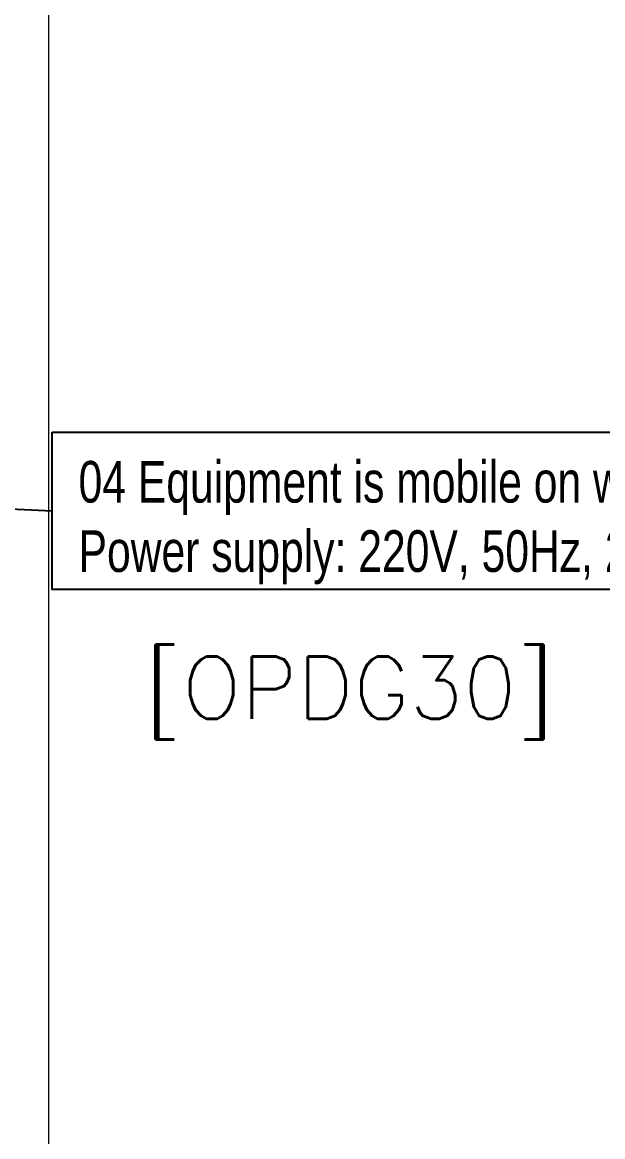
# Model space of a CAD drawing. Header units: inches. Extents: x -12418 to 57169, y -29325 to 19878.
# Drawn here: x 35987 to 37382, y -6971 to -4290 of the extents above; entities that cross this region are included whole.
import ezdxf

# ---------------------------------------------------------------- set-up
doc = ezdxf.new("R2010")
doc.units = ezdxf.units.IN
doc.header["$LTSCALE"] = 25
doc.header["$MEASUREMENT"] = 0
doc.linetypes.add('DASHDOT', pattern=[25.4, 12.7, -6.35, 0, -6.35])
doc.layers.get('0').update_dxf_attribs({"color": 8})
for name, color, linetype, lineweight in [('00-Ground Floor$0$72_EGR_BASE_TEXT', 252, 'Continuous', 5), ('00-Ground Floor$0$Walls', 251, 'Continuous', 5), ('E-LITE-CLNG-CNDT', 6, 'DASHDOT', 35)]:
    doc.layers.add(name, color=color, linetype=linetype, lineweight=lineweight)
doc.layers.add('Equipment tags', color=3, linetype='Continuous')
doc.styles.add('00-Ground Floor$0$SIMPLEX', font='SIMPLEX.shx', dxfattribs={"height": 150})
doc.styles.add('00-Ground Floor$0$X3G_ENTITY_2588D4', font='swisscl.ttf', dxfattribs={"height": 200})

# ---------------------------------------------------------------- blocks, each defined once
blk = doc.blocks.new('00-Ground Floor')
at = {"layer": '00-Ground Floor$0$Walls'}
blk.add_line((36049.5, -2747.4, 0), (36049.5, -12867.4, 0), dxfattribs=at)
at = {"layer": '00-Ground Floor$0$72_EGR_BASE_TEXT', "insert": (36773.2, -5815.8, 0), "char_height": 150, "attachment_point": 2, "style": '00-Ground Floor$0$SIMPLEX'}
blk.add_mtext('[OPDG30]', dxfattribs=at)

msp = doc.modelspace()

# ---------------------------------------------------------------- linework, layer by layer
at = {"color": 7}
msp.add_line((35611.2, -5444.9, 0), (36058.9, -5465.4), dxfattribs=at)
at = {"layer": 'Equipment tags'}
msp.add_lwpolyline([(36058.9, -5276.1), (37889.6, -5276.1), (37889.6, -5654.7), (36058.9, -5654.7)], close=True, dxfattribs=at)

# ---------------------------------------------------------------- block references
at = {"layer": 'E-LITE-CLNG-CNDT'}
msp.add_blockref('00-Ground Floor', (0, 0), dxfattribs=at)

# ---------------------------------------------------------------- texts
at = {"layer": 'Equipment tags', "insert": (36122.1, -5345.7), "char_height": 100, "attachment_point": 1, "style": '00-Ground Floor$0$X3G_ENTITY_2588D4'}
msp.add_mtext_dynamic_manual_height_columns('04 Equipment is mobile on wheels\\PPower supply: 220V, 50Hz, 20W', width=1707.103, gutter_width=100, heights=[1691.6], dxfattribs=at)

doc.saveas('drawing.dxf')
